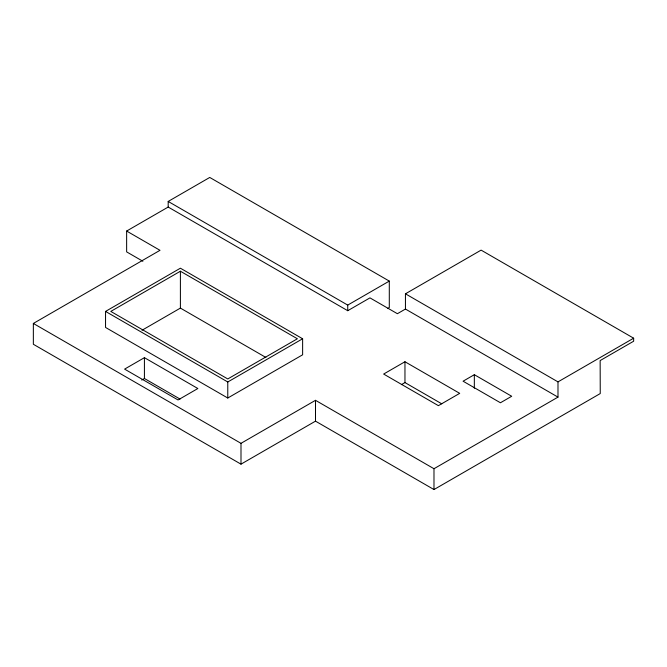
<?xml version="1.0" encoding="UTF-8"?>
<svg xmlns="http://www.w3.org/2000/svg" width="667" height="667" viewBox="0 0 667 667"><rect width="100%" height="100%" fill="white"/><g stroke="black" fill="none" stroke-linecap="round" stroke-linejoin="round"><path stroke-width="1" d="M405.444 309.054L405.444 293.813L557.987 381.883L557.987 397.123L405.444 309.054L397.39 313.707L369.96 297.874L347.732 310.705L168.192 207.053L168.192 201.442L209.755 177.447L389.295 281.099L389.295 307.545L387.535 308.563M142.871 261.256L126.638 251.884L126.638 231.049L168.192 207.053M405.444 293.813L481.107 250.125L633.65 338.194L633.65 341.221L600.15 360.564L600.25 393.563L433.984 489.553L315.499 421.152L240.995 464.157L33.35 344.272L33.35 323.445L160.005 250.317L126.638 231.049M105.544 311.414L180.398 268.201L302.626 338.769L302.626 354.802L227.772 398.016L105.544 327.447L105.544 311.414L227.772 381.983L302.626 338.769M180.398 271.227L110.789 311.414L227.772 378.956L297.382 338.769L180.398 271.227L180.398 308.096L265.891 357.454M142.021 330.248L180.398 308.096M144.422 357.67L124.596 369.118L178.039 399.967L197.857 388.519L144.422 357.67L144.422 378.506L180.048 399.074M141.721 380.065L144.422 378.506M168.192 201.442L347.732 305.094L389.295 281.099M33.35 323.445L240.995 443.33L315.499 400.317L433.984 468.726L557.987 397.123M404.961 361.747L383.642 374.054L438.386 405.661L459.705 393.347L404.961 361.747L404.961 382.575L441.754 403.818M401.409 384.634L404.961 382.575M474.337 374.696L463.073 381.199L500.433 402.768L511.697 396.265L474.337 374.696L474.337 388.244M557.987 381.883L633.65 338.194M433.984 468.726L433.984 489.553M347.732 305.094L347.732 310.705M315.499 400.317L315.499 421.152M240.995 443.33L240.995 464.157M227.772 381.983L227.772 398.016"/></g></svg>
